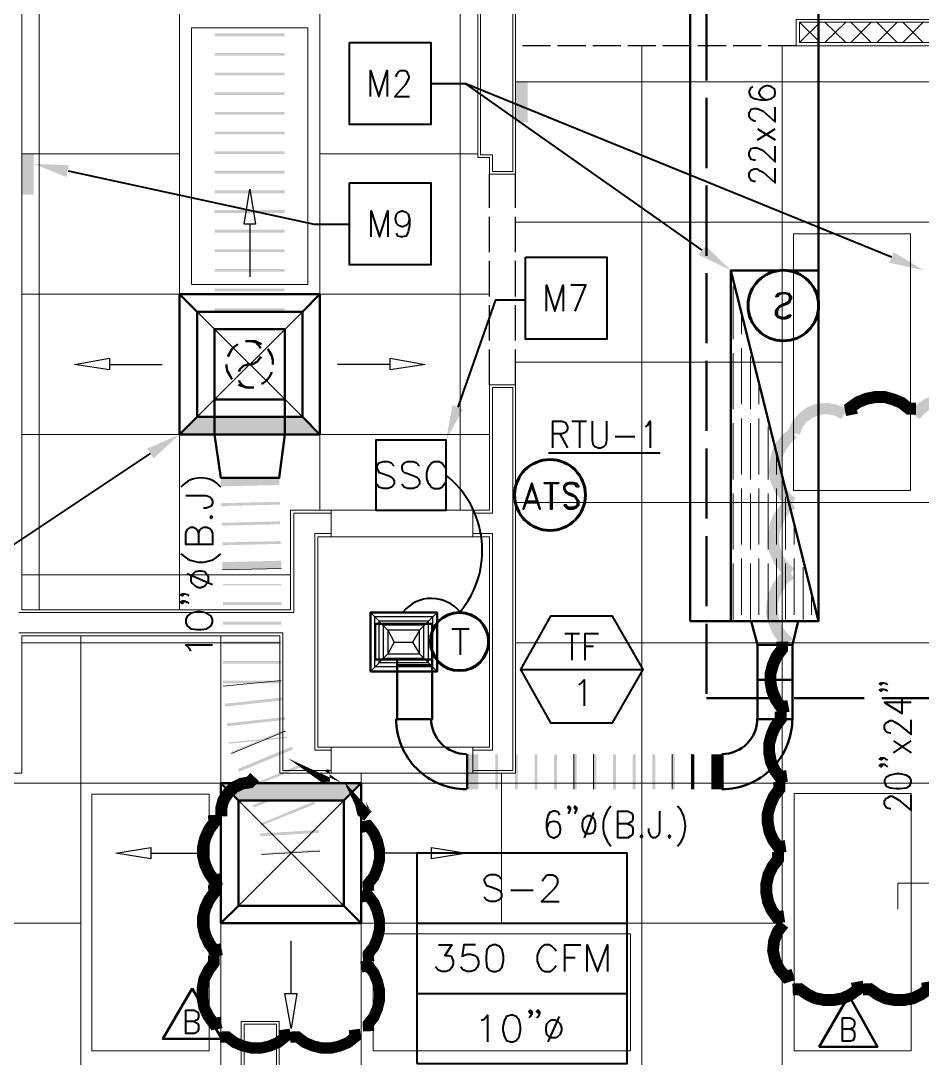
# Model space of a CAD drawing. Header units: inches. Extents: x 5 to 516, y -193 to 129.
# Drawn here: x 379.46 to 392.32, y -145.84 to -131.05 of the extents above; entities that cross this region are included whole.
import ezdxf

# ---------------------------------------------------------------- set-up
doc = ezdxf.new("R2010")
doc.units = ezdxf.units.IN
doc.header["$MEASUREMENT"] = 0
doc.linetypes.add('PDF_IMPORT', pattern=[1, 0.8, -0.2])
doc.layers.add('PDF10_Geometry', color=7, linetype='Continuous')
doc.layers.add('PDF10_Solid Fills', color=7, linetype='Continuous')

msp = doc.modelspace()

# ---------------------------------------------------------------- hatches: boundary and pattern name
at = {"layer": 'PDF10_Solid Fills', "transparency": 33554559}
for points in [[(383.2285423, -131.2272538), (382.2285829, -131.2272538), (382.2285829, -131.2672522), (383.2285423, -131.2672522)], [(383.2285423, -131.5072424), (382.2285829, -131.5072424), (382.2285829, -131.5472408), (383.2285423, -131.5472408)], [(383.2285423, -131.787231), (382.2285829, -131.787231), (382.2285829, -131.8272294), (383.2285423, -131.8272294)], [(383.2285423, -132.0672197), (382.2285829, -132.0672197), (382.2285829, -132.107218), (383.2285423, -132.107218)], [(383.2285423, -132.3472083), (382.2285829, -132.3472083), (382.2285829, -132.3872067), (383.2285423, -132.3872067)], [(383.2285423, -132.6271969), (382.2285829, -132.6271969), (382.2285829, -132.6671953), (383.2285423, -132.6671953)], [(383.2285423, -132.9071856), (382.2285829, -132.9071856), (382.2285829, -132.9471839), (383.2285423, -132.9471839)], [(383.2285423, -133.1871742), (382.2285829, -133.1871742), (382.2285829, -133.2271726), (383.2285423, -133.2271726)], [(383.2285423, -133.4671628), (382.2285829, -133.4671628), (382.2285829, -133.5071612), (383.2285423, -133.5071612)], [(383.2285423, -133.7471514), (382.2285829, -133.7471514), (382.2285829, -133.7871498), (383.2285423, -133.7871498)], [(383.2285423, -134.0271401), (382.2285829, -134.0271401), (382.2285829, -134.0671384), (383.2285423, -134.0671384)], [(383.2285423, -134.3071287), (382.2285829, -134.3071287), (382.2285829, -134.3471271), (383.2285423, -134.3471271)], [(383.2285423, -134.5871173), (382.2285829, -134.5871173), (382.2285829, -134.6271157), (383.2285423, -134.6271157)], [(383.2285423, -134.867106), (382.2285829, -134.867106), (382.2285829, -134.9071043), (383.2285423, -134.9071043)], [(383.2285423, -135.1470946), (382.2285829, -135.1470946), (382.2285829, -135.187093), (383.2285423, -135.187093)], [(383.2285423, -135.4270866), (382.2285829, -135.4270866), (382.2285829, -135.4470858), (383.2285423, -135.4470858)], [(393.1381433, -136.747033), (393.2781376, -136.6570367), (393.1781417, -136.5370415), (393.0681461, -136.4470452), (392.9281518, -136.3870476), (392.7881575, -136.3570488), (392.6381636, -136.3470492), (392.4981693, -136.377048), (392.358175, -136.4370456), (392.2381798, -136.5170423), (392.1381839, -136.6270379), (392.2781782, -136.7270338), (392.3481754, -136.6470371), (392.4381717, -136.5770399), (392.5481672, -136.5370415), (392.6581628, -136.5170423), (392.7681583, -136.5170423), (392.8781538, -136.5470411), (392.9781498, -136.5970391), (393.0681461, -136.6570367)], [(391.1582169, -136.7270338), (391.2582128, -136.5870395), (391.1182185, -136.5270419), (390.9682246, -136.4970432), (390.8182307, -136.5070427), (390.6782364, -136.5570407), (390.5582413, -136.6470371), (390.4582453, -136.7670322), (390.3982478, -136.9070265), (390.5682409, -136.9470249), (390.6082392, -136.8470289), (390.6682368, -136.7670322), (390.7582331, -136.7070346), (390.8582291, -136.6670363), (390.958225, -136.6570367), (391.0682206, -136.6770358)], [(390.5282493, -136.9970228), (390.4382529, -136.8570285), (390.3282574, -136.9470249), (390.2282615, -137.06702), (390.1682639, -137.1970147), (390.1382651, -137.3470086), (390.1282655, -137.4970025), (390.1582643, -137.6369969), (390.2182619, -137.7769912), (390.3082582, -137.8969863), (390.4182537, -137.9969822), (390.5082501, -137.8569879), (390.4282533, -137.7869908), (390.3682558, -137.6869948), (390.3182578, -137.5869989), (390.2982586, -137.4770034), (390.2982586, -137.3670078), (390.3282574, -137.2570123), (390.3782554, -137.1570164), (390.4482525, -137.06702)], [(383.1485456, -137.5570001), (382.3185793, -137.5769993), (382.3185793, -137.6869948), (383.1485456, -137.6669956)], [(390.5082433, -137.9969822), (390.418247, -137.8569879), (390.2982518, -137.9469843), (390.2082555, -138.0669794), (390.1482579, -138.1969741), (390.1182591, -138.346968), (390.1082595, -138.4869623), (390.1382583, -138.6369562), (390.1982559, -138.7769506), (390.2882522, -138.8969457), (390.3882482, -138.9969416), (390.4882441, -138.8569473), (390.4082474, -138.7869502), (390.3382502, -138.6869542), (390.2982518, -138.5869583), (390.2782526, -138.4769627), (390.2782526, -138.3669672), (390.3082514, -138.2569717), (390.3582494, -138.1569757), (390.418247, -138.0669794)], [(383.1585418, -137.9069859), (382.3185759, -137.9269851), (382.3185759, -137.9669835), (383.1585418, -137.9469843)], [(383.1585418, -138.1869745), (382.3285755, -138.2069737), (382.3285755, -138.2469721), (383.1585418, -138.2269729)], [(383.1685448, -138.4669632), (382.3385785, -138.4869623), (382.3385785, -138.5269607), (383.1685448, -138.5069615)], [(383.178541, -138.7469518), (382.3385751, -138.766951), (382.3385751, -138.8769465), (383.178541, -138.8569473)], [(390.4882509, -138.9969416), (390.3982545, -138.8569473), (390.2782594, -138.9469437), (390.1882631, -139.0669388), (390.1282655, -139.1969335), (390.0982667, -139.3469274), (390.0882671, -139.4869217), (390.1182659, -139.6369156), (390.1782635, -139.77691), (390.2582602, -139.8969051), (390.3682558, -139.9869014), (390.4682517, -139.8569067), (390.388255, -139.77691), (390.3182578, -139.6869136), (390.2782594, -139.5869177), (390.2582602, -139.4769221), (390.2582602, -139.3669266), (390.288259, -139.2569311), (390.338257, -139.1569351), (390.3982545, -139.0669388)], [(383.178541, -139.0769384), (382.3485747, -139.0769384), (382.3485747, -139.0969376), (383.178541, -139.0969376)], [(383.178541, -139.3369278), (382.3485747, -139.3369278), (382.3485747, -139.3769262), (383.178541, -139.3769262)], [(383.178541, -139.6169165), (382.3485747, -139.6169165), (382.3485747, -139.6569148), (383.178541, -139.6569148)], [(383.178541, -139.8969051), (382.3485747, -139.8969051), (382.3485747, -139.9369035), (383.178541, -139.9369035)], [(383.178541, -140.1768937), (382.3485747, -140.1768937), (382.3485747, -140.2168921), (383.178541, -140.2168921)], [(383.178541, -140.4568823), (382.3485747, -140.4568823), (382.3485747, -140.4968807), (383.178541, -140.4968807)], [(383.1985402, -140.6968726), (382.3685739, -140.7868689), (382.3785735, -140.8268673), (383.2085398, -140.736871)], [(383.2285423, -140.9768612), (382.398576, -141.0668576), (382.4085756, -141.1068559), (383.2385419, -141.0168596)], [(383.2585377, -141.2568499), (382.4285714, -141.3368466), (382.4285714, -141.3568458), (383.2585377, -141.276849)], [(383.2285423, -141.1568539), (382.4585736, -141.4768409), (382.4685732, -141.4968401), (383.2385419, -141.1768531)], [(383.3285383, -141.3968442), (382.5585695, -141.7168312), (382.5785687, -141.7568295), (383.3485375, -141.4368425)], [(385.8284367, -141.5068397), (385.8284367, -142.0068194), (385.9884302, -142.0068194), (385.9884302, -141.5068397)], [(386.2284205, -141.5068397), (386.2284205, -142.0068194), (386.2684189, -142.0068194), (386.2684189, -141.5068397)], [(386.5084091, -141.5068397), (386.5084091, -142.0068194), (386.5484075, -142.0068194), (386.5484075, -141.5068397)], [(386.7883978, -141.5068397), (386.7883978, -142.0068194), (386.8283961, -142.0068194), (386.8283961, -141.5068397)], [(387.0683864, -141.5068397), (387.0683864, -142.0068194), (387.1083848, -142.0068194), (387.1083848, -141.5068397)], [(387.348375, -141.5068397), (387.348375, -142.0068194), (387.3883734, -142.0068194), (387.3883734, -141.5068397)], [(387.6383599, -141.5068397), (387.6383599, -142.0068194), (387.6683586, -142.0068194), (387.6683586, -141.5068397)], [(387.9083523, -141.5068397), (387.9083523, -142.0068194), (387.9483507, -142.0068194), (387.9483507, -141.5068397)], [(388.1883409, -141.5068397), (388.1883409, -142.0068194), (388.2283393, -142.0068194), (388.2283393, -141.5068397)], [(388.4683295, -141.5068397), (388.4683295, -142.0068194), (388.5083279, -142.0068194), (388.5083279, -141.5068397)], [(388.7583144, -141.5068397), (388.7583144, -142.0068194), (388.7883131, -142.0068194), (388.7883131, -141.5068397)], [(383.4385304, -141.6568336), (382.6685617, -141.9768206), (382.6785613, -142.0068194), (383.44853, -141.696832)], [(383.5385264, -141.916823), (382.7685576, -142.2368101), (382.7885568, -142.2668088), (383.5585255, -141.9568214)], [(383.6485253, -142.1768125), (382.8785565, -142.4967995), (382.8885561, -142.5267983), (383.6585249, -142.2168109)], [(383.7085228, -142.5867958), (382.8785565, -142.6367938), (382.8785565, -142.6767922), (383.7185224, -142.6267942)], [(383.728522, -142.8667845), (382.8985557, -142.9167824), (382.8985557, -142.9367816), (383.728522, -142.8867837)]]:
    msp.add_hatch(color=256, dxfattribs=at).paths.add_polyline_path(points)
at = {"layer": 'PDF10_Solid Fills', "true_color": 0xb3b3b3, "transparency": 33554559}
for points in [[(386.6884018, -132.4972056), (386.6884018, -131.9172291), (386.5184087, -131.9172291), (386.5184087, -132.4972056)], [(379.6486877, -133.5271604), (379.6486877, -132.9471839), (379.4786946, -132.9471839), (379.4786946, -133.5271604)], [(381.9785897, -136.6970384), (381.7286032, -136.9470249), (381.9785931, -136.9470249), (383.7285186, -136.9470249), (383.4785288, -136.697035), (381.9785897, -136.697035)], [(384.0685082, -142.1668095), (384.3184947, -141.916823), (384.0685048, -141.916823), (382.3185793, -141.916823), (382.5685691, -142.1668129), (384.0685082, -142.1668129)]]:
    msp.add_hatch(color=253, dxfattribs=at).paths.add_polyline_path(points)

# ---------------------------------------------------------------- linework, layer by layer
at = {"layer": 'PDF10_Geometry', "lineweight": 50}
for points in [[(389.0083076, -139.6069169), (390.8382333, -139.6069169), (390.8382333, -121.8576377), (389.0083076, -121.8576377)], [(383.728522, -136.9470249), (383.728522, -134.9471061), (381.7286032, -134.9471061), (381.7286032, -136.9470249)], [(383.4785288, -136.697035), (383.4785288, -135.1970959), (381.9785897, -135.1970959), (381.9785897, -136.697035)], [(382.2285829, -136.4470452), (383.2285423, -136.4470452), (383.2285423, -135.4470858), (382.2285829, -135.4470858)], [(382.2285829, -136.4470452), (383.2285423, -136.4470452), (383.2285423, -136.9470249), (382.2285829, -136.9470249)], [(382.2285829, -136.9470249), (382.3185793, -137.5669997), (383.1485456, -137.5669997), (383.2285423, -136.9470249)], [(384.4484928, -140.3268876), (385.3984542, -140.3268876), (385.3984542, -139.4869217), (384.4484928, -139.4869217)], [(384.5184866, -140.1568945), (385.3284537, -140.1568945), (385.3284537, -139.6469152), (384.5184866, -139.6469152)], [(389.9682686, -139.946903), (390.4682483, -139.946903), (390.5482451, -139.6069169), (389.8782723, -139.6069169)], [(389.9682686, -140.4468827), (390.4682483, -140.4468827), (390.4682483, -139.946903), (389.9682686, -139.946903)], [(384.8284774, -140.2368913), (385.3284571, -140.2368913), (385.3284571, -140.1568945), (384.8284774, -140.1568945)], [(384.8284774, -140.1568945), (385.3284571, -140.1568945), (385.3284571, -141.00686), (384.8284774, -141.00686)], [(389.9682686, -140.4468827), (389.9682686, -141.00686), (390.4682483, -141.00686), (390.4682483, -140.4468827)], [(382.3185759, -141.916823), (382.3185759, -143.9167418), (384.3184947, -143.9167418), (384.3184947, -141.916823)], [(382.5685691, -142.1668129), (382.5685691, -143.666752), (384.0685082, -143.666752), (384.0685082, -142.1668129)], [(381.9085959, -144.8467041), (381.488613, -145.5666748), (382.3285789, -145.5666748)], [(391.2682158, -144.9467), (390.8482329, -145.6766704), (391.6781992, -145.6766704)]]:
    msp.add_lwpolyline(points, close=True, dxfattribs=at)
at = {"layer": 'PDF10_Geometry', "lineweight": 13}
for points in [[(390.5182497, -131.0272619), (390.5182497, -131.4072465), (390.5182497, -131.0272619), (395.3980515, -131.0272619), (395.3980515, -128.85735), (395.7680365, -128.85735), (395.7680365, -131.0272619)], [(386.5184053, -133.2371755), (386.5184053, -129.4873278)], [(386.1484204, -132.9971853), (385.9784273, -132.9971853), (385.9784273, -129.8573128), (379.4786912, -129.8573128)], [(379.478698, -129.8573128), (379.478698, -139.4469234), (383.3085425, -139.4469234)], [(390.8582291, -131.3572519), (390.5682409, -131.0672637)], [(390.5682443, -131.3572519), (390.8582325, -131.0672637)], [(390.9282296, -131.3572519), (391.2282175, -131.0672637)], [(391.2282175, -131.3572519), (390.9282296, -131.0672637)], [(391.2982112, -131.3572519), (391.5881994, -131.0672637)], [(391.5882028, -131.3572519), (391.2982146, -131.0672637)], [(391.6681996, -131.3572519), (391.9581878, -131.0672637)], [(391.9581912, -131.3572519), (391.668203, -131.0672637)], [(392.3281728, -131.3572519), (392.0381846, -131.0672637)], [(392.0381879, -131.3572519), (392.3281762, -131.0672637)], [(423.146928, -131.4072465), (390.5182531, -131.4072465)], [(386.5184087, -133.2371755), (386.1484238, -133.2371755), (386.1484238, -132.9971853)], [(385.9084301, -141.7768287), (386.5184053, -141.7768287), (386.5184053, -136.2370537)], [(386.5184087, -136.2370537), (386.1484238, -136.2370537), (386.1484238, -138.026981), (385.9084335, -138.026981)], [(382.2285829, -136.697035), (383.4785322, -136.697035), (383.4785322, -136.3670484)], [(383.3085391, -139.4469234), (383.3085391, -138.026981), (383.8885155, -138.026981), (383.8885155, -138.4069656), (383.6985232, -138.4069656)], [(383.6985232, -141.4068438), (383.8885155, -141.4068438), (383.8885155, -141.7768287), (385.9084335, -141.7768287), (385.9084335, -141.4068438), (386.1484238, -141.4068438), (386.1484238, -138.4069656), (385.9084335, -138.4069656), (385.9084335, -138.026981), (383.8885155, -138.026981)], [(383.6985199, -138.4069656), (383.6985199, -141.4068438)], [(383.8885155, -138.4069656), (385.9084335, -138.4069656)], [(377.3587841, -141.2368507), (377.3587841, -141.7768287), (379.478698, -141.7768287), (379.478698, -139.8169083), (383.1585486, -139.8169083), (383.1585486, -141.7768287)], [(385.9084335, -141.4068438), (383.8885155, -141.4068438)], [(386.1484238, -141.4068438), (385.9884302, -141.4068438)], [(383.8885155, -141.7768287), (383.1585452, -141.7768287)], [(394.0081046, -143.346765), (391.9681874, -143.346765), (391.9681874, -143.7167499)], [(370.4390617, -149.4065189), (382.6085675, -149.4065189), (382.6085675, -145.316685), (383.1485456, -145.316685), (383.1485456, -149.4065189)]]:
    msp.add_lwpolyline(points, dxfattribs=at)
at = {"layer": 'PDF10_Geometry', "lineweight": 0}
for points in [[(423.1869196, -131.3572485), (390.5682443, -131.3572485), (390.5682443, -131.0672603), (395.4380465, -131.0672603), (395.4380465, -128.907348), (395.7280347, -128.907348), (395.7280347, -131.0672603), (422.7269382, -131.0672603)], [(379.4386996, -129.817311), (386.0184324, -129.817311), (386.0184324, -132.9571835), (386.1884255, -132.9571835), (386.1884255, -133.1971738), (386.4784137, -133.1971738), (386.4784137, -129.5273228), (370.3990668, -129.5273228)], [(383.2285423, -135.4470858), (382.2285829, -135.4470858)], [(379.4386996, -139.7769066), (383.1985469, -139.7769066), (383.1985469, -141.736827), (383.8885189, -141.736827), (383.8885189, -141.4468387), (383.6585283, -141.4468387), (383.6585283, -138.3569642), (383.8885189, -138.3569642), (383.8885189, -138.066976), (383.3585404, -138.066976), (383.3585404, -139.4869183), (379.4386996, -139.4869183)], [(383.178541, -138.8569473), (382.3385751, -138.8769465)], [(383.178541, -140.4568823), (382.3485747, -140.5368791)], [(383.2385385, -141.1768531), (382.4685698, -141.4968401)], [(387.348375, -141.5068397), (387.348375, -142.0068194)], [(387.6283636, -141.5068397), (387.6283636, -142.0068194)], [(388.7483182, -141.5068397), (388.7483182, -142.0068194)], [(389.0283068, -141.5068397), (389.0283068, -142.0068194)], [(389.4582859, -141.5068397), (389.4582859, -142.0068194)], [(389.4682889, -141.5068397), (389.4682889, -142.0068194)], [(383.728522, -142.8867837), (382.8985557, -142.9367816)], [(382.6485659, -149.4465173), (382.6485659, -145.3566833), (383.1085472, -145.3566833), (383.1085472, -149.4465173)]]:
    msp.add_lwpolyline(points, dxfattribs=at)
at = {"layer": 'PDF10_Geometry', "linetype": 'PDF_IMPORT', "lineweight": 50, "ltscale": 1.249949}
msp.add_lwpolyline([(396.7479933, -129.6473179), (389.2382983, -129.6473179), (389.2382949, -140.7068722), (396.7479967, -140.7068722), (396.7479933, -129.6473179)], dxfattribs=at)
at = {"layer": 'PDF10_Geometry', "color": 251, "lineweight": 13, "true_color": 0x4d4d4d}
for points in [[(379.7286845, -129.8573128), (379.7286845, -139.4469234)], [(381.7286032, -129.8573128), (381.7286032, -139.4469234)], [(383.728522, -129.8573128), (383.728522, -138.026981)], [(385.7284408, -129.8573128), (385.7284408, -138.026981)], [(388.3183322, -131.4072465), (388.3183322, -149.4065155)], [(390.3182578, -131.4072465), (390.3182578, -149.4065155)], [(386.5184053, -131.9172291), (398.6379131, -131.9172291)], [(379.478698, -132.9471839), (381.7286066, -132.9471839)], [(383.728522, -132.9471839), (385.9784307, -132.9471839)], [(386.5184053, -133.9171479), (423.1469178, -133.9171479)], [(379.478698, -134.9471027), (386.1484271, -134.9471027)], [(386.5184053, -135.9170667), (390.318251, -135.9170667)], [(379.478698, -136.9470249), (386.1484271, -136.9470249)], [(386.5184053, -137.9169855), (423.1469178, -137.9169855)], [(379.478698, -138.9469437), (383.3085425, -138.9469437)], [(379.478698, -139.9169043), (383.1585486, -139.9169043)], [(380.3186571, -139.8169083), (380.3186571, -149.4065189)], [(382.3185759, -139.8169083), (382.3185759, -149.4065189)], [(386.5184053, -139.9169043), (456.4155667, -139.9169043)], [(384.3184947, -141.7768287), (384.3184947, -149.4065189)], [(386.3184135, -141.7768287), (386.3184135, -143.9167418)], [(370.4390516, -141.916823), (461.8153406, -141.916823)], [(376.3188263, -143.9167418), (380.3186639, -143.9167418)], [(382.3185759, -143.9167418), (384.3184947, -143.9167418), (390.318251, -143.9167418)], [(390.3182578, -143.9567402), (390.3182578, -143.9567402)]]:
    msp.add_lwpolyline(points, dxfattribs=at)
for points in [[(381.898593, -134.8071084), (383.5585255, -134.8071084), (383.5585255, -131.147257), (381.898593, -131.147257)], [(390.4782513, -137.7469924), (392.1481835, -137.7469924), (392.1481835, -134.087141), (390.4782513, -134.087141)], [(380.4786506, -145.7366679), (382.1485828, -145.7366679), (382.1485828, -142.0768166), (380.4786506, -142.0768166)], [(390.4882475, -145.7366679), (392.1581797, -145.7366679), (392.1581797, -142.066817), (390.4882475, -142.066817)], [(384.4884912, -144.0667357), (384.4884912, -145.7366679), (388.1583421, -145.7366679), (388.1583421, -144.0667357)]]:
    msp.add_lwpolyline(points, close=True, dxfattribs=at)
at = {"layer": 'PDF10_Geometry', "lineweight": 40}
for points in [[(384.148505, -131.3572519), (385.3084579, -131.3572519), (385.3084579, -132.5272044), (384.148505, -132.5272044)], [(384.148505, -133.3571707), (385.3084579, -133.3571707), (385.3084579, -134.5271232), (384.148505, -134.5271232)], [(386.6583996, -134.4171276), (387.8183525, -134.4171276), (387.8183525, -135.5870801), (386.6583996, -135.5870801)], [(390.4482491, -135.2470905), (390.4182503, -135.2770893), (390.3682524, -135.2970885), (390.3082548, -135.2970885), (390.2582568, -135.2770893), (390.2282581, -135.2470905), (390.2282581, -135.187093), (390.2482572, -135.1570942), (390.278256, -135.1170958), (390.3082548, -135.0970966), (390.3882516, -135.0670978), (390.4182503, -135.0470986), (390.4282499, -135.0071003), (390.4282499, -134.9771015), (390.4182503, -134.9571023), (390.3682524, -134.9371031), (390.3082548, -134.9371031), (390.278256, -134.9571023), (390.2582568, -134.9771015), (390.2282581, -134.9771015), (390.2582568, -134.9371031), (390.3082548, -134.9271035), (390.3682524, -134.9271035), (390.4182503, -134.9371031), (390.4482491, -134.9771015), (390.4482491, -135.0071003), (390.4282499, -135.0470986), (390.4182503, -135.0670978), (390.3882516, -135.087097), (390.3082548, -135.1170958), (390.278256, -135.137095), (390.2582568, -135.1570942), (390.2482572, -135.187093), (390.2482572, -135.2470905), (390.2582568, -135.2570901), (390.3082548, -135.2770893), (390.3682524, -135.2770893), (390.3982512, -135.2570901), (390.4182503, -135.2470905)], [(384.5284895, -138.026981), (385.5284489, -138.026981), (385.5284489, -137.0270216), (384.5284895, -137.0270216)], [(386.7483994, -137.6369969), (386.6284043, -138.0069818), (386.6384039, -138.0069818), (386.7483994, -137.6869948), (386.8583949, -138.0069818), (386.8683945, -138.0069818)], [(387.128384, -137.6469965), (386.9283921, -137.6469965), (386.9283921, -137.6369969), (387.128384, -137.6369969)], [(387.2083807, -137.9569839), (387.2383795, -137.9869826), (387.2783779, -138.0069818), (387.3383754, -138.0069818), (387.3883734, -137.9869826), (387.4183722, -137.9569839), (387.4183722, -137.8969863), (387.398373, -137.8669875), (387.3683742, -137.8269891), (387.3383754, -137.80699), (387.2683783, -137.7769912), (387.2383795, -137.756992), (387.2183803, -137.7169936), (387.2183803, -137.6869948), (387.2383795, -137.6669956), (387.2783779, -137.6469965), (387.3383754, -137.6469965), (387.3683742, -137.6669956), (387.3883734, -137.6869948), (387.4183722, -137.6869948), (387.3883734, -137.6469965), (387.3383754, -137.6369969), (387.2783779, -137.6369969), (387.2383795, -137.6469965), (387.2083807, -137.6869948), (387.2083807, -137.7169936), (387.2183803, -137.756992), (387.2383795, -137.7769912), (387.2683783, -137.7969904), (387.3383754, -137.8269891), (387.3683742, -137.8469883), (387.3883734, -137.8669875), (387.398373, -137.8969863), (387.398373, -137.9569839), (387.3883734, -137.9669835), (387.3383754, -137.9869826), (387.2783779, -137.9869826), (387.2483791, -137.9669835), (387.2383795, -137.9569839)], [(382.1585824, -138.126977), (382.1785816, -138.1469761), (382.1985808, -138.126977), (382.1785816, -138.1069778)], [(381.8885967, -139.03694), (381.9085959, -139.0669388), (381.9485943, -139.1069372), (381.9985923, -139.1269364), (382.0385907, -139.1269364), (382.0885886, -139.1069372), (382.1185874, -139.0669388), (382.1385866, -139.03694), (382.1385866, -138.9769424), (382.1185874, -138.9469437), (382.0885886, -138.9069453), (382.0385907, -138.8969457), (381.9985923, -138.8969457), (381.9485943, -138.9069453), (381.9085959, -138.9469437), (381.8885967, -138.9769424)], [(381.8185962, -139.626916), (381.8385954, -139.676914), (381.8885934, -139.7169124), (381.9785897, -139.726912), (382.0385873, -139.726912), (382.118584, -139.7169124), (382.1785816, -139.676914), (382.1985808, -139.626916), (382.1985808, -139.5869177), (382.1785816, -139.5369197), (382.118584, -139.4969213), (382.0385873, -139.4769221), (381.9785897, -139.4769221), (381.8885934, -139.4969213), (381.8385954, -139.5369197), (381.8185962, -139.5869177)], [(391.7781917, -141.9068235), (391.7981909, -141.9568214), (391.8581885, -141.9868202), (391.9481848, -141.9968198), (391.9981828, -141.9968198), (392.0881791, -141.9868202), (392.1381771, -141.9568214), (392.1581763, -141.9068235), (392.1581763, -141.8768247), (392.1381771, -141.8368263), (392.0881791, -141.8068275), (391.9981828, -141.7868283), (391.9481848, -141.7868283), (391.8581885, -141.8068275), (391.7981909, -141.8368263), (391.7781917, -141.8768247)], [(387.5383639, -142.386804), (387.5083651, -142.4068031), (387.4783663, -142.4468015), (387.4683668, -142.4967995), (387.4683668, -142.5367979), (387.4783663, -142.5867958), (387.5083651, -142.6267942), (387.5383639, -142.6367938), (387.5883619, -142.6367938), (387.6183607, -142.6267942), (387.6483594, -142.5867958), (387.658359, -142.5367979), (387.658359, -142.4967995), (387.6483594, -142.4468015), (387.6183607, -142.4068031), (387.5883619, -142.386804)], [(388.3183322, -142.656793), (388.298333, -142.6767922), (388.3183322, -142.6967914), (388.3283318, -142.6767922)], [(388.7083198, -142.656793), (388.6983202, -142.6767922), (388.7083198, -142.6967914), (388.728319, -142.6767922)], [(385.108466, -145.9166606), (388.1083442, -145.9166606), (388.1083442, -142.9167824), (385.108466, -142.9167824)], [(386.1984183, -144.2267292), (386.1484204, -144.2467284), (386.108422, -144.2967264), (386.0984224, -144.3867227), (386.0984224, -144.4467203), (386.108422, -144.5367166), (386.1484204, -144.5867146), (386.1984183, -144.6067138), (386.2384167, -144.6067138), (386.2884147, -144.5867146), (386.328413, -144.5367166), (386.3484122, -144.4467203), (386.3484122, -144.3867227), (386.328413, -144.2967264), (386.2884147, -144.2467284), (386.2384167, -144.2267292)], [(386.4484116, -145.2266886), (386.388414, -145.2466878), (386.3584152, -145.2966858), (386.338416, -145.3866821), (386.338416, -145.4466797), (386.3584152, -145.536676), (386.388414, -145.586674), (386.4484116, -145.6066732), (386.4784103, -145.6066732), (386.5284083, -145.586674), (386.5684067, -145.536676), (386.5884059, -145.4466797), (386.5884059, -145.3866821), (386.5684067, -145.2966858), (386.5284083, -145.2466878), (386.4784103, -145.2266886)], [(387.028388, -145.2966858), (386.9983892, -145.316685), (386.9583909, -145.3566833), (386.9483913, -145.4066813), (386.9483913, -145.4466797), (386.9583909, -145.4966777), (386.9983892, -145.536676), (387.028388, -145.5466756), (387.0883856, -145.5466756), (387.1183844, -145.536676), (387.1583827, -145.4966777), (387.1783819, -145.4466797), (387.1783819, -145.4066813), (387.1583827, -145.3566833), (387.1183844, -145.316685), (387.0883856, -145.2966858)]]:
    msp.add_lwpolyline(points, close=True, dxfattribs=at)
at = {"layer": 'PDF10_Geometry', "color": 253, "linetype": 'PDF_IMPORT', "lineweight": 25, "ltscale": 0.49998, "true_color": 0xb3b3b3}
msp.add_lwpolyline([(390.5182497, -131.4072465), (386.5184053, -131.4072465)], dxfattribs=at)
at = {"layer": 'PDF10_Geometry', "lineweight": 40}
for points in [[(384.4484928, -132.1272172), (384.4484928, -131.7572323), (384.5684879, -132.1272172), (384.688483, -131.7572323), (384.688483, -132.1272172)], [(384.8184744, -131.8472286), (384.8184744, -131.8272294), (384.828474, -131.7972306), (384.8484732, -131.7772314), (384.8784719, -131.7572323), (384.9384695, -131.7572323), (384.9684683, -131.7772314), (384.9784679, -131.7972306), (384.9984671, -131.8272294), (384.9984671, -131.8672278), (384.9784679, -131.8972266), (384.9484691, -131.9572241), (384.7984752, -132.1272172), (385.0084667, -132.1272172)], [(389.1782973, -134.3171317), (385.8084342, -131.9472279), (385.3084545, -131.9472279)], [(391.8781944, -134.4171276), (385.8084409, -131.9472279), (385.3084613, -131.9472279)], [(389.8982681, -131.9872229), (389.8682693, -132.0072221), (389.8482701, -132.0472205), (389.8482701, -132.0772193), (389.8682693, -132.1272172), (389.9182673, -132.157216), (390.0082636, -132.1772152), (390.0982599, -132.1772152), (390.1682571, -132.157216), (390.2082555, -132.1272172), (390.2182551, -132.0772193), (390.2182551, -132.0672197), (390.2082555, -132.0172217), (390.1682571, -131.9872229), (390.1182591, -131.9772233), (390.0982599, -131.9772233), (390.048262, -131.9872229), (390.0082636, -132.0172217), (389.9882644, -132.0672197), (389.9882644, -132.0772193), (390.0082636, -132.1272172), (390.048262, -132.157216), (390.0982599, -132.1772152)], [(389.9382664, -132.4772064), (389.9182673, -132.4772064), (389.8782689, -132.4572072), (389.8682693, -132.4472076), (389.8482701, -132.4172088), (389.8482701, -132.3572113), (389.8682693, -132.3272125), (389.8782689, -132.3072133), (389.9182673, -132.2972137), (389.9582656, -132.2972137), (389.9882644, -132.3072133), (390.048262, -132.3372121), (390.2182551, -132.487206), (390.2182551, -132.2772145)], [(389.9682686, -132.7471921), (390.2182585, -132.5871985)], [(389.9682686, -132.5871985), (390.2182585, -132.7471921)], [(389.9382664, -133.0371837), (389.9182673, -133.0371837), (389.8782689, -133.0271841), (389.8682693, -133.0071849), (389.8482701, -132.9771861), (389.8482701, -132.9171885), (389.8682693, -132.8871898), (389.8782689, -132.8671906), (389.9182673, -132.857191), (389.9582656, -132.857191), (389.9882644, -132.8671906), (390.048262, -132.8971894), (390.2182551, -133.0571829), (390.2182551, -132.8371918)], [(389.9382664, -133.3371715), (389.9182673, -133.3371715), (389.8782689, -133.3271719), (389.8682693, -133.3071727), (389.8482701, -133.2771739), (389.8482701, -133.2171764), (389.8682693, -133.1871776), (389.8782689, -133.177178), (389.9182673, -133.1571788), (389.9582656, -133.1571788), (389.9882644, -133.177178), (390.048262, -133.2071768), (390.2182551, -133.3571707), (390.2182551, -133.1471792)], [(380.1386644, -133.1871742), (383.6485219, -133.9471433), (384.1485016, -133.9471433)], [(384.458489, -134.127136), (384.458489, -133.757151), (384.5784841, -134.127136), (384.6984792, -133.757151), (384.6984792, -134.127136)], [(385.00847, -133.8771496), (384.9884709, -133.9371471), (384.9584721, -133.9671459), (384.9084741, -133.9871451), (384.8984745, -133.9871451), (384.8484765, -133.9671459), (384.8184778, -133.9371471), (384.8084782, -133.8771496), (384.8084782, -133.86715), (384.8184778, -133.8071524), (384.8484765, -133.7771536), (384.8984745, -133.7571544), (384.9084741, -133.7571544), (384.9584721, -133.7771536), (384.9884709, -133.8071524), (385.00847, -133.8771496), (385.00847, -133.9671459), (384.9884709, -134.0571422), (384.9584721, -134.1171398), (384.9084741, -134.1271394), (384.8784753, -134.1271394), (384.8384769, -134.1171398), (384.8184778, -134.0771414)], [(386.9583875, -135.187093), (386.9583875, -134.817108), (387.0783826, -135.187093), (387.1983777, -134.817108), (387.1983777, -135.187093)], [(387.3683742, -135.187093), (387.5183681, -134.817108), (387.3083766, -134.817108)], [(385.6984386, -136.5570407), (386.2384167, -135.0271029), (386.6583996, -135.0271029)], [(387.0483872, -137.1370172), (387.0483872, -136.7570326), (387.1783819, -136.7570326), (387.2283799, -136.7770318), (387.2383795, -136.797031), (387.2583787, -136.8370293), (387.2583787, -136.8670281), (387.2383795, -136.9070265), (387.2283799, -136.9170261), (387.1783819, -136.9370253), (387.0483872, -136.9370253)], [(387.3183728, -136.7570326), (387.5283643, -136.7570326)], [(387.4283718, -136.7570326), (387.4283718, -137.1370172)], [(387.6083645, -136.7570326), (387.6083645, -137.0270216), (387.6183641, -137.0870192), (387.6483628, -137.117018), (387.6983608, -137.1370172), (387.7283596, -137.1370172), (387.7783576, -137.117018), (387.8083563, -137.0870192), (387.8183559, -137.0270216), (387.8183559, -136.7570326)], [(388.3683336, -136.8370293), (388.3983324, -136.8170302), (388.4383308, -136.7570326), (388.4383308, -137.1370172)], [(387.1483831, -136.9370253), (387.2583787, -137.1370172)], [(387.9383477, -136.9770237), (388.2183363, -136.9770237)], [(381.3086203, -137.2170139), (379.2687031, -138.5769587), (378.7687235, -138.5769587)], [(386.9883896, -137.2070143), (388.5783251, -137.2070143)], [(384.788479, -137.3970066), (384.7484806, -137.3570082), (384.6984826, -137.337009), (384.6284855, -137.337009), (384.5684879, -137.3570082), (384.5384891, -137.3970066), (384.5384891, -137.4270054), (384.5584883, -137.4670038), (384.5684879, -137.487003), (384.6084863, -137.4970025), (384.7184818, -137.5370009), (384.7484806, -137.5570001), (384.7684798, -137.5769993), (384.788479, -137.6069981), (384.788479, -137.656996), (384.7484806, -137.6969944), (384.6984826, -137.7169936), (384.6284855, -137.7169936), (384.5684879, -137.6969944), (384.5384891, -137.656996)], [(385.1484644, -137.3970066), (385.108466, -137.3570082), (385.058468, -137.337009), (384.9784713, -137.337009), (384.9284733, -137.3570082), (384.8984745, -137.3970066), (384.8984745, -137.4270054), (384.9084741, -137.4670038), (384.9284733, -137.487003), (384.9684717, -137.4970025), (385.0684676, -137.5370009), (385.108466, -137.5570001), (385.1284652, -137.5769993), (385.1484644, -137.6069981), (385.1484644, -137.656996), (385.108466, -137.6969944), (385.058468, -137.7169936), (384.9784713, -137.7169936), (384.9284733, -137.6969944), (384.8984745, -137.656996)], [(385.5184459, -137.4270054), (385.4984468, -137.3970066), (385.468448, -137.3570082), (385.4284496, -137.337009), (385.3584524, -137.337009), (385.3184541, -137.3570082), (385.2884553, -137.3970066), (385.2684561, -137.4270054), (385.2484569, -137.487003), (385.2484569, -137.5769993), (385.2684561, -137.6269973), (385.2884553, -137.656996), (385.3184541, -137.6969944), (385.3584524, -137.7169936), (385.4284496, -137.7169936), (385.468448, -137.6969944), (385.4984468, -137.656996), (385.5184459, -137.6269973)], [(387.018385, -137.6469965), (387.018385, -138.0069818), (387.0383842, -138.0069818), (387.0383842, -137.6469965)], [(381.8185962, -137.8169895), (382.1085844, -137.8169895), (382.1585824, -137.8369887), (382.1785816, -137.8569879), (382.1985808, -137.8969863), (382.1985808, -137.9269851), (382.1785816, -137.9669835), (382.1585824, -137.9769831), (382.1085844, -137.9969822), (382.068586, -137.9969822)], [(386.6583996, -137.9169855), (386.8383923, -137.9169855)], [(386.6684026, -137.8969863), (386.8283961, -137.8969863)], [(381.9985889, -138.3569676), (382.0185881, -138.3069697), (382.0385873, -138.2869705), (382.068586, -138.2669713), (382.118584, -138.2669713), (382.1585824, -138.2869705), (382.1785816, -138.3069697), (382.1985808, -138.3569676), (382.1985808, -138.5169611), (381.8185962, -138.5169611), (381.8185962, -138.3569676), (381.8385954, -138.3069697), (381.8585946, -138.2869705), (381.8885934, -138.2669713), (381.9285917, -138.2669713), (381.9585905, -138.2869705), (381.9785897, -138.3069697), (381.9985889, -138.3569676), (381.9985889, -138.5169611)], [(381.8385954, -138.9269445), (382.1985808, -139.086938)], [(381.7686016, -139.2169327), (381.7886008, -139.2269323), (381.7686016, -139.2469315), (381.7486024, -139.2269323), (381.7686016, -139.2169327), (381.7986004, -139.2169327), (381.8385988, -139.2269323), (381.858598, -139.2469315)], [(381.7686016, -139.3169286), (381.7886008, -139.3369278), (381.7686016, -139.356927), (381.7486024, -139.3369278), (381.7686016, -139.3169286), (381.7986004, -139.3169286), (381.8385988, -139.3369278), (381.858598, -139.356927)], [(386.5884059, -140.2968888), (388.3383348, -140.2968888), (387.8983527, -139.5369197), (387.0183884, -139.5369197), (386.5884059, -140.2968888), (387.0183884, -141.056858), (387.8983527, -141.056858), (388.3383348, -140.2968888)], [(385.6084457, -139.7169124), (385.8584355, -139.7169124)], [(385.7284408, -139.7169124), (385.7284408, -140.0868974)], [(387.2183769, -139.7869095), (387.4283684, -139.7869095)], [(387.3183728, -139.7869095), (387.3183728, -140.1668941)], [(387.5083685, -140.1668941), (387.5083685, -139.7869095), (387.6983608, -139.7869095)], [(381.8885967, -140.0368994), (381.8685976, -139.996901), (381.8185996, -139.946903), (382.1985842, -139.946903)], [(387.5083685, -139.9669022), (387.6283636, -139.9669022)], [(387.4183688, -140.5168799), (387.4483676, -140.4968807), (387.4983655, -140.4468827), (387.4983655, -140.8168677)], [(391.7281971, -140.4868811), (391.7481963, -140.4968807), (391.7281971, -140.5168799), (391.708198, -140.4968807), (391.7281971, -140.4868811), (391.7681955, -140.4868811), (391.7981943, -140.4968807), (391.8181935, -140.5168799)], [(391.7281971, -140.5768775), (391.7481963, -140.5868771), (391.7281971, -140.6068762), (391.708198, -140.5868771), (391.7281971, -140.5768775), (391.7681955, -140.5768775), (391.7981943, -140.5868771), (391.8181935, -140.6068762)], [(392.1581831, -140.7668697), (391.7781985, -140.7668697), (392.0281884, -140.9268633), (392.0281884, -140.6968726)], [(391.8681915, -141.2068519), (391.8581919, -141.2068519), (391.8181935, -141.1968523), (391.7981943, -141.1768531), (391.7781951, -141.1468543), (391.7781951, -141.0868568), (391.7981943, -141.056858), (391.8181935, -141.0468584), (391.8581919, -141.0268592), (391.8881906, -141.0268592), (391.928189, -141.0468584), (391.978187, -141.0768572), (392.1581797, -141.2268511), (392.1581797, -141.0168596)], [(391.9081898, -141.4868405), (392.1581797, -141.3168474)], [(391.9081898, -141.3168474), (392.1581797, -141.4868405)], [(391.7281971, -141.5568377), (391.7481963, -141.5768369), (391.7281971, -141.5868364), (391.708198, -141.5768369), (391.7281971, -141.5568377), (391.7681955, -141.5568377), (391.7981943, -141.5768369), (391.8181935, -141.5868364)], [(391.7281971, -141.646834), (391.7481963, -141.6668332), (391.7281971, -141.6868324), (391.708198, -141.6668332), (391.7281971, -141.646834), (391.7681955, -141.646834), (391.7981943, -141.6668332), (391.8181935, -141.6868324)], [(391.8681915, -142.286808), (391.8581919, -142.286808), (391.8181935, -142.2768084), (391.7981943, -142.2568092), (391.7781951, -142.2268105), (391.7781951, -142.1668129), (391.7981943, -142.1368141), (391.8181935, -142.1268145), (391.8581919, -142.1068153), (391.8881906, -142.1068153), (391.928189, -142.1268145), (391.978187, -142.1568133), (392.1581797, -142.3068072), (392.1581797, -142.0868161)], [(387.1483831, -142.3768044), (387.128384, -142.336806), (387.0883856, -142.3168068), (387.0583868, -142.3168068), (387.0083888, -142.336806), (386.97839, -142.386804), (386.9583909, -142.4768003), (386.9583909, -142.5667967), (386.97839, -142.6367938), (387.0083888, -142.6767922), (387.0583868, -142.6967914), (387.0683864, -142.6967914), (387.1183844, -142.6767922), (387.1483831, -142.6367938), (387.1583827, -142.5867958), (387.1583827, -142.5667967), (387.1483831, -142.5167987), (387.1183844, -142.4768003), (387.0683864, -142.4668007), (387.0583868, -142.4668007), (387.0083888, -142.4768003), (386.97839, -142.5167987), (386.9583909, -142.5667967)], [(387.2983737, -142.2668088), (387.2783745, -142.286808), (387.2683749, -142.2668088), (387.2783745, -142.2468096), (387.2983737, -142.2668088), (387.2983737, -142.2968076), (387.2783745, -142.336806), (387.2683749, -142.3568052)], [(387.3883734, -142.2668088), (387.3683742, -142.286808), (387.3583746, -142.2668088), (387.3683742, -142.2468096), (387.3883734, -142.2668088), (387.3883734, -142.2968076), (387.3683742, -142.336806), (387.3583746, -142.3568052)], [(388.1183404, -142.4967995), (388.1583387, -142.5167987), (388.1783379, -142.5367979), (388.1883375, -142.5667967), (388.1883375, -142.6267942), (388.1783379, -142.656793), (388.1583387, -142.6767922), (388.1183404, -142.6967914), (387.978346, -142.6967914), (387.978346, -142.3168068), (388.1183404, -142.3168068), (388.1583387, -142.336806), (388.1783379, -142.3568052), (388.1883375, -142.386804), (388.1883375, -142.4268023), (388.1783379, -142.4668007), (388.1583387, -142.4768003), (388.1183404, -142.4967995), (387.978346, -142.4967995)], [(388.5683255, -142.3168068), (388.5683255, -142.606795), (388.5583259, -142.656793), (388.5383267, -142.6767922), (388.5083279, -142.6967914), (388.4783291, -142.6967914), (388.4483303, -142.6767922), (388.4383308, -142.656793), (388.4183316, -142.606795), (388.4183316, -142.5667967)], [(387.6283636, -142.336806), (387.4983689, -142.6967914)], [(386.3184135, -143.2867674), (386.2784151, -143.246769), (386.2284171, -143.2267698), (386.15842, -143.2267698), (386.108422, -143.246769), (386.0684236, -143.2867674), (386.0684236, -143.3167662), (386.0884228, -143.3567646), (386.108422, -143.3767638), (386.1384208, -143.3867634), (386.2484163, -143.4267617), (386.2784151, -143.4467609), (386.2984143, -143.4567605), (386.3184135, -143.4967589), (386.3184135, -143.5467569), (386.2784151, -143.5867552), (386.2284171, -143.6067544), (386.15842, -143.6067544), (386.108422, -143.5867552), (386.0684236, -143.5467569)], [(386.9083929, -143.3167662), (386.9083929, -143.296767), (386.9283921, -143.2667682), (386.9483913, -143.246769), (386.97839, -143.2267698), (387.0483872, -143.2267698), (387.0883856, -143.246769), (387.1083848, -143.2667682), (387.1183844, -143.296767), (387.1183844, -143.3367654), (387.1083848, -143.3767638), (387.0683864, -143.4267617), (386.8883937, -143.6067544), (387.1383835, -143.6067544)], [(386.4484116, -143.4467609), (386.7683986, -143.4467609)], [(385.108466, -143.9167418), (388.1083442, -143.9167418)], [(385.41845, -144.2267292), (385.6084423, -144.2267292), (385.5084463, -144.3767231), (385.5584443, -144.3767231), (385.5984427, -144.3867227), (385.6084423, -144.4067219), (385.6284415, -144.4567199), (385.6284415, -144.4967183), (385.6084423, -144.5467162), (385.5784435, -144.5867146), (385.5284455, -144.6067138), (385.468448, -144.6067138), (385.41845, -144.5867146), (385.3984508, -144.5667154), (385.3784516, -144.5367166)], [(385.9484319, -144.2267292), (385.7784388, -144.2267292), (385.7584396, -144.3867227), (385.7784388, -144.3767231), (385.8284367, -144.356724), (385.8784347, -144.356724), (385.9384323, -144.3767231), (385.9684311, -144.4067219), (385.9884302, -144.4567199), (385.9884302, -144.4967183), (385.9684311, -144.5467162), (385.9384323, -144.5867146), (385.8784347, -144.6067138), (385.8284367, -144.6067138), (385.7784388, -144.5867146), (385.7584396, -144.5667154), (385.7384404, -144.5367166)], [(387.0983818, -144.3167256), (387.0783826, -144.2867268), (387.0383842, -144.2467284), (387.0083854, -144.2267292), (386.9383883, -144.2267292), (386.8983899, -144.2467284), (386.8683911, -144.2867268), (386.8483919, -144.3167256), (386.8283927, -144.3767231), (386.8283927, -144.4567199), (386.8483919, -144.5167175), (386.8683911, -144.5467162), (386.8983899, -144.5867146), (386.9383883, -144.6067138), (387.0083854, -144.6067138), (387.0383842, -144.5867146), (387.0783826, -144.5467162), (387.0983818, -144.5167175)], [(387.2183769, -144.6067138), (387.2183769, -144.2267292), (387.4483676, -144.2267292)], [(387.5383639, -144.6067138), (387.5383639, -144.2267292), (387.6883578, -144.6067138), (387.8283521, -144.2267292), (387.8283521, -144.6067138)], [(387.2183769, -144.4067219), (387.3683708, -144.4067219)], [(385.108466, -144.9167012), (388.1083442, -144.9167012)], [(381.9385913, -145.316685), (381.9685901, -145.3366842), (381.9885893, -145.3466838), (381.9985889, -145.3766825), (381.9985889, -145.4266805), (381.9885893, -145.4566793), (381.9685901, -145.4766785), (381.9385913, -145.4866781), (381.8185962, -145.4866781), (381.8185962, -145.1566915), (381.9385913, -145.1566915), (381.9685901, -145.1766907), (381.9885893, -145.1866903), (381.9985889, -145.216689), (381.9985889, -145.2566874), (381.9885893, -145.2866862), (381.9685901, -145.2966858), (381.9385913, -145.316685), (381.8185962, -145.316685)], [(386.0284286, -145.2966858), (386.068427, -145.2866862), (386.118425, -145.2266886), (386.118425, -145.6066732)], [(386.7483994, -145.1766907), (386.7284002, -145.1966898), (386.708401, -145.1766907), (386.7284002, -145.1566915), (386.7483994, -145.1766907), (386.7483994, -145.2066894), (386.7284002, -145.2466878), (386.708401, -145.266687)], [(386.8583915, -145.1766907), (386.8383923, -145.1966898), (386.8183932, -145.1766907), (386.8383923, -145.1566915), (386.8583915, -145.1766907), (386.8583915, -145.2066894), (386.8383923, -145.2466878), (386.8183932, -145.266687)], [(387.1383802, -145.2466878), (386.9783867, -145.6066732)], [(391.288215, -145.4266805), (391.3282134, -145.4366801), (391.338213, -145.4566793), (391.3482126, -145.4866781), (391.3482126, -145.536676), (391.338213, -145.5666748), (391.3282134, -145.586674), (391.288215, -145.5966736), (391.1782195, -145.5966736), (391.1782195, -145.266687), (391.288215, -145.266687), (391.3282134, -145.2866862), (391.338213, -145.2966858), (391.3482126, -145.3266846), (391.3482126, -145.3566833), (391.338213, -145.3966817), (391.3282134, -145.4066813), (391.288215, -145.4266805), (391.1782195, -145.4266805)]]:
    msp.add_lwpolyline(points, dxfattribs=at)
at = {"layer": 'PDF10_Geometry', "color": 253, "linetype": 'PDF_IMPORT', "lineweight": 25, "ltscale": 0.629974, "true_color": 0xb3b3b3}
for points in [[(386.1484238, -136.2370537), (386.1484238, -133.2371755)], [(386.5184053, -136.2370537), (386.5184053, -133.2371755)]]:
    msp.add_lwpolyline(points, dxfattribs=at)
at = {"layer": 'PDF10_Geometry', "color": 253, "lineweight": 25, "true_color": 0xb3b3b3}
for points in [[(382.6485659, -133.9471433), (382.7285626, -133.4471636), (382.8085594, -133.9471433)], [(380.7286439, -136.0270622), (380.2286642, -135.9470655), (380.7286439, -135.8570691)], [(384.7284814, -135.8570691), (385.2284611, -135.9470655), (384.7284814, -136.0270622)], [(384.5084904, -140.2568905), (385.3384566, -140.2568905), (385.3384566, -139.5469193), (384.5084904, -139.5469193)], [(384.5684879, -140.1968929), (385.2784591, -140.1968929), (385.2784591, -139.6069169), (384.5684879, -139.6069169)], [(384.6284855, -140.1368953), (385.2084619, -140.1368953), (385.2084619, -139.6669144), (384.6284855, -139.6669144)], [(384.6984792, -140.0768978), (385.148461, -140.0768978), (385.148461, -139.7369116), (384.6984792, -139.7369116)], [(381.3186165, -142.9967792), (380.8186368, -142.9167824), (381.3186165, -142.8367857)], [(385.3184541, -142.8367857), (385.8184338, -142.9167824), (385.3184541, -142.9967792)], [(383.398532, -144.9167012), (383.3185353, -145.4166809), (383.2285389, -144.9167012)]]:
    msp.add_lwpolyline(points, close=True, dxfattribs=at)
for points in [[(382.7285626, -133.9471433), (382.7285626, -134.6971129)], [(381.9785897, -135.1970959), (383.4785288, -136.697035)], [(381.9785897, -136.697035), (383.4785288, -135.1970959)], [(380.7286439, -135.9470655), (381.4786134, -135.9470655)], [(384.7284814, -135.9470655), (383.9785119, -135.9470655)], [(384.4484894, -139.4869217), (384.6984792, -139.7369116), (384.7884756, -139.9069047), (384.6984792, -140.0768978), (384.4484894, -140.3268876)], [(385.3984542, -139.4869217), (385.1484644, -139.7369116), (385.0484684, -139.9069047), (385.1484644, -140.0768978), (385.3984542, -140.3268876)], [(384.788479, -139.9069047), (385.0484684, -139.9069047)], [(384.0685082, -143.666752), (382.5685691, -142.1668129)], [(384.0685082, -142.1668129), (382.5685691, -143.666752)], [(381.3186165, -142.9167824), (382.068586, -142.9167824)], [(385.3184541, -142.9167824), (384.5684845, -142.9167824)], [(383.3185353, -144.9167012), (383.3185353, -144.1667317)]]:
    msp.add_lwpolyline(points, dxfattribs=at)
at = {"layer": 'PDF10_Geometry', "lineweight": 50}
for points in [[(390.8382367, -139.6069169), (390.8382367, -134.6071199), (389.5882874, -134.6071199), (389.5882874, -139.6069169), (390.8382367, -139.6069169), (389.5882874, -134.6071199)], [(381.9785897, -135.1970959), (381.7285999, -134.9471061)], [(383.4785288, -135.1970959), (383.7285186, -134.9471061)], [(382.5585661, -135.6570773), (382.5085682, -135.6970756), (382.4685698, -135.737074), (382.438571, -135.7970716), (382.4185718, -135.83707)], [(382.8985523, -135.6570773), (382.8685536, -135.6470777), (382.808556, -135.6170789), (382.7485584, -135.6170789), (382.6785613, -135.6170789), (382.6685617, -135.6170789)], [(382.8885561, -135.7170748), (382.8785565, -135.7070752), (382.8585574, -135.6770765), (382.8385582, -135.6570773), (382.818559, -135.6370781), (382.7885602, -135.6270785), (382.7585614, -135.6170789), (382.7285626, -135.6170789)], [(383.0585458, -135.9470655), (383.0585458, -135.8870679), (383.0385467, -135.8170708), (383.0085479, -135.7670728), (382.9885487, -135.7270744)], [(382.3985726, -135.9470655), (382.3985726, -135.9770643), (382.4085722, -136.0370618), (382.438571, -136.0970594), (382.4685698, -136.1470574), (382.4785694, -136.157057)], [(382.5785687, -136.0470614), (382.5785687, -136.0370618), (382.5985679, -136.0070631), (382.6185671, -135.9870639), (382.6385663, -135.9670647), (382.6685651, -135.9570651), (382.6985639, -135.9470655), (382.7285626, -135.9470655), (382.7585614, -135.9470655), (382.7885602, -135.9370659), (382.818559, -135.9170667), (382.8385582, -135.9070671), (382.8585574, -135.8770683), (382.8785565, -135.8570691), (382.8885561, -135.83707)], [(382.8985523, -136.2270541), (382.9185515, -136.2170545), (382.9685495, -136.1770562), (383.0085479, -136.1270582), (383.0385467, -136.0670606), (383.0385467, -136.057061)], [(382.5685691, -136.2370537), (382.6185671, -136.2570529), (382.6785647, -136.2770521), (382.7485618, -136.2770521), (382.7885602, -136.2770521)], [(382.5785653, -136.1770562), (382.5785653, -136.1870557), (382.5985645, -136.2170545), (382.6185637, -136.2370537), (382.6385629, -136.2570529), (382.6685617, -136.2670525), (382.6985605, -136.2770521), (382.7285592, -136.2770521)], [(381.9785897, -136.697035), (381.7285999, -136.9470249)], [(383.4785288, -136.697035), (383.7285186, -136.9470249)], [(385.8284367, -141.5068397), (385.8284367, -142.0068194)], [(389.4682889, -141.5068397), (389.4682889, -142.0068194)], [(382.5685691, -142.1668129), (382.3185793, -141.916823)], [(384.0685082, -142.1668129), (384.3184981, -141.916823)], [(382.5685691, -143.666752), (382.3185793, -143.9167418)], [(384.0685082, -143.666752), (384.3184981, -143.9167418)]]:
    msp.add_lwpolyline(points, dxfattribs=at)
at = {"layer": 'PDF10_Geometry', "linetype": 'PDF_IMPORT', "lineweight": 13}
for points in [[(389.6182794, -139.5869177), (389.6182794, -134.8371106)], [(389.7382746, -139.5169205), (389.7382746, -135.2670897)], [(389.8682727, -139.5869177), (389.8682727, -135.83707)], [(389.9882678, -139.5169205), (389.9882678, -136.2670525)], [(390.1182591, -139.5869177), (390.1182591, -136.8370293)], [(390.238261, -139.5169205), (390.238261, -137.2670119)], [(390.3682524, -139.5869177), (390.3682524, -137.8369887)], [(390.4882475, -139.5169205), (390.4882475, -138.2669713)], [(390.6182388, -139.5869177), (390.6182388, -138.8369481)], [(390.738234, -139.5169205), (390.738234, -139.2669307)]]:
    msp.add_lwpolyline(points, dxfattribs=at)
at = {"layer": 'PDF10_Geometry', "lineweight": 0}
msp.add_lwpolyline([(385.9084335, -141.4468421), (385.9084335, -141.7368304), (386.4784103, -141.7368304), (386.4784103, -136.2770521), (386.1884221, -136.2770521), (386.1884221, -138.0669794), (385.9084335, -138.0669794), (385.9084335, -138.3569676), (386.1884221, -138.3569676), (386.1884221, -141.4468421)], close=True, dxfattribs=at)
for points, const_width in [([(392.2281802, -136.5770399), (392.1231845, -136.5770399), (392.0231886, -136.4970432), (391.9031934, -136.4470452), (391.7781985, -136.4120466), (391.6482038, -136.4120466), (391.5232089, -136.4370456), (391.3982139, -136.4870436), (391.2932182, -136.5620405), (391.3132174, -136.6670363)], 0.1699931), ([(390.318251, -139.9019049), (390.318251, -140.0069006), (390.2382543, -140.1118963), (390.1882563, -140.2268917), (390.1532577, -140.3568864), (390.1532577, -140.4818813), (390.1782567, -140.611876), (390.2282547, -140.7268714), (390.3032516, -140.8368669), (390.4082474, -140.8168677)], 0.1694063), ([(390.2982586, -140.9018643), (390.2982586, -141.00686), (390.2182619, -141.1118557), (390.1682639, -141.2268511), (390.1332653, -141.3568458), (390.1332653, -141.4818407), (390.1582643, -141.6118354), (390.2082623, -141.7268308), (390.2832592, -141.8318265), (390.388255, -141.8168271)], 0.1694063), ([(389.0283068, -141.7568295), (389.048306, -141.7568295), (389.0683052, -141.7568295)], 0.4999797), ([(389.3082954, -141.7568295), (389.3282946, -141.7568295), (389.3582934, -141.7568295), (389.3882922, -141.7568295), (389.418291, -141.7568295), (389.4482897, -141.7568295), (389.4582893, -141.7568295)], 0.4999797), ([(382.7985598, -141.8318265), (382.7285626, -141.9068235), (382.6135673, -141.9268226), (382.5085716, -141.9768206), (382.4185752, -142.0618172), (382.3535779, -142.1618131), (382.3235791, -142.2718086), (382.3235791, -142.3918038)], 0.1699931), ([(390.2782526, -141.9018237), (390.2782526, -142.0068194), (390.1982559, -142.1118151), (390.1482579, -142.2268105), (390.1132593, -142.3568052), (390.1132593, -142.4818001), (390.1382583, -142.6117948), (390.1882563, -142.7267902), (390.2632532, -142.8317859), (390.368249, -142.8167865)], 0.1694063), ([(382.21858, -142.3718046), (382.2235798, -142.4768003), (382.1485828, -142.581796), (382.093585, -142.7017912), (382.0635863, -142.8267861), (382.0635863, -142.9567808), (382.093585, -143.0817757), (382.1485828, -143.2017709), (382.2235798, -143.3067666), (382.3285755, -143.2867674)], 0.1699931), ([(384.4234938, -143.4567605), (384.418494, -143.3517648), (384.4984908, -143.2517688), (384.5484887, -143.1317737), (384.5784875, -143.0067788), (384.5784875, -142.8767841), (384.5484887, -142.7467893), (384.4984908, -142.631794), (384.418494, -142.5267983), (384.3184981, -142.5467975)], 0.1599935), ([(390.2582602, -142.901783), (390.2582602, -143.0067788), (390.1782635, -143.1117745), (390.1232657, -143.2267698), (390.0932669, -143.3567646), (390.0932669, -143.4817595), (390.1182659, -143.6117542), (390.1682639, -143.7267495), (390.2432608, -143.8317453), (390.3482566, -143.8167459)], 0.1699931), ([(382.21858, -143.371764), (382.2235798, -143.4767597), (382.1485828, -143.5817554), (382.093585, -143.7017506), (382.0635863, -143.8267455), (382.0635863, -143.9567402), (382.093585, -144.0817351), (382.1485828, -144.2017303), (382.2235798, -144.306726), (382.3285755, -144.2867268)], 0.1699931), ([(384.4234938, -144.4567199), (384.418494, -144.3517242), (384.4984908, -144.2517282), (384.5484887, -144.1317331), (384.5784875, -144.0067382), (384.5784875, -143.8767435), (384.5484887, -143.7467487), (384.4984908, -143.6267536), (384.418494, -143.5217579), (384.3184981, -143.5417571)], 0.1599935), ([(390.338257, -143.9267414), (390.2532604, -144.036737), (390.2032625, -144.1667317), (390.1882631, -144.306726), (390.2182619, -144.4467203), (390.2782594, -144.5717152), (390.3732556, -144.6817108), (390.4782513, -144.6467122)], 0.1676637), ([(382.21858, -144.3767231), (382.21858, -144.4817189), (382.1385832, -144.5917144), (382.0785856, -144.7117095), (382.0535867, -144.8467041), (382.0535867, -144.9866984), (382.0785856, -145.1166931), (382.1385832, -145.241688), (382.21858, -145.3516836), (382.3235757, -145.3316844)], 0.1654623), ([(384.4234938, -145.4566793), (384.418494, -145.3516836), (384.4984908, -145.2516876), (384.5484887, -145.1316925), (384.5784875, -145.0066976), (384.5784875, -144.8767028), (384.5484887, -144.7467081), (384.4984908, -144.626713), (384.418494, -144.5217173), (384.3184981, -144.5417164)], 0.1599935), ([(390.4682449, -144.8617035), (390.5732407, -144.8567037), (390.6782364, -144.9317006), (390.7932317, -144.9866984), (390.9232264, -145.0116974), (391.0532212, -145.0116974), (391.1832159, -144.9866984), (391.2982112, -144.9317006), (391.403207, -144.8567037), (391.3832078, -144.7517079)], 0.1699931), ([(391.4682043, -144.8617035), (391.5732, -144.8567037), (391.6781958, -144.9317006), (391.7931911, -144.9866984), (391.9231858, -145.0116974), (392.0531806, -145.0116974), (392.1831753, -144.9866984), (392.2981706, -144.9317006), (392.4031663, -144.8567037), (392.3831672, -144.7517079)], 0.1699931), ([(382.3035765, -145.5416758), (382.4085722, -145.536676), (382.513568, -145.6166728), (382.6335631, -145.6666708), (382.758558, -145.6966695), (382.8885527, -145.6966695), (383.0135477, -145.6666708), (383.1335428, -145.6166728), (383.2335387, -145.536676), (383.2185393, -145.4316803)], 0.1599935), ([(383.3035359, -145.5416758), (383.4085316, -145.536676), (383.5135274, -145.6166728), (383.6335225, -145.6666708), (383.7585174, -145.6966695), (383.8885121, -145.6966695), (384.0135071, -145.6666708), (384.1335022, -145.6166728), (384.2334981, -145.536676), (384.2184987, -145.4316803)], 0.1599935)]:
    msp.add_lwpolyline(points, dxfattribs=dict(at, const_width=const_width))
for points in [[(383.868513, -141.8118273, 0.1704101, 0.1704101, 0), (383.7635172, -141.8168271, 0.1599935, 0.1599935, 0), (383.6585215, -141.7418302, 0, 0, 0), (383.5385264, -141.6868324, 0, 0, 0), (383.4085316, -141.6568336, 0, 0, 0), (383.2785369, -141.6568336, 0, 0, 0), (383.153542, -141.6868324, 0, 0, 0), (383.0385467, -141.7418302, 0, 0, 0), (382.9335509, -141.8168271, 0, 0, 0), (382.9535501, -141.9218228, 0, 0, 0)], [(384.4134942, -142.386804, 0.1690133, 0.1690133, 0), (384.3334975, -142.3218066, 0.1617406, 0.1617406, 0), (384.3084985, -142.2068113, 0.1599935, 0.1599935, 0), (384.2585005, -142.1018155, 0, 0, 0), (384.1785038, -142.0118192, 0, 0, 0), (384.0785078, -141.9518216, 0, 0, 0), (383.9635125, -141.916823, 0, 0, 0), (383.8485172, -141.916823, 0, 0, 0)]]:
    msp.add_lwpolyline(points, format="xyseb", dxfattribs=at)
at = {"layer": 'PDF10_Geometry', "lineweight": 60}
for centre, radius in [((390.3354769, -135.1088267), 0.5027628), ((387.0090265, -137.8097821), 0.5049844), ((385.7190319, -139.8997748), 0.4149808)]:
    msp.add_circle(centre, radius, dxfattribs=at)
at = {"layer": 'PDF10_Geometry', "lineweight": 40}
for centre, radius, start, end in [((382.0335909, -137.9396769), 0.3743169, 40.41612003, 139.58387997), ((384.6690618, -138.5997882), 1.3749121, 320.05880997, 51.73925939), ((382.0335909, -138.3736336), 0.3948714, 223.80294896, 316.19705104), ((385.3190131, -139.8098035), 0.5250092, 39.30449543, 140.23594577), ((388.1869739, -142.5317981), 0.4200798, 137.2800977, 222.7199023), ((388.5196911, -142.5317981), 0.4200798, 317.2800977, 42.7199023)]:
    msp.add_arc(centre, radius, start, end, dxfattribs=at)
at = {"layer": 'PDF10_Geometry', "lineweight": 50}
for centre, radius, start, end in [((385.8190273, -140.9997814), 1.0049543, 179.99971997, 270.00028003), ((385.8190371, -140.9997717), 0.5049844, 180.00055326, 269.99944674), ((389.459027, -140.9997734), 0.5049844, 270.00055326, 359.99944674), ((389.4590368, -140.9997831), 1.0049543, 269.99971997, 0.00028003)]:
    msp.add_arc(centre, radius, start, end, dxfattribs=at)
at = {"layer": 'PDF10_Solid Fills', "transparency": 33554559}
for points in [[(380.118672, -133.2771739), (379.6486911, -133.0871816), (380.1486708, -133.1071808)], [(389.2282987, -134.2571341), (389.5882841, -134.6071199), (389.1283027, -134.3871288)], [(391.9081898, -134.3471271), (392.3381724, -134.6071165), (391.8481923, -134.497121)], [(385.7684392, -136.5870395), (385.5284489, -137.0270216), (385.6184453, -136.5270419)], [(381.2686219, -137.1470168), (381.7286032, -136.9470249), (381.3586183, -137.2870111)]]:
    msp.add_solid(points, dxfattribs=at)

doc.saveas('drawing.dxf')
